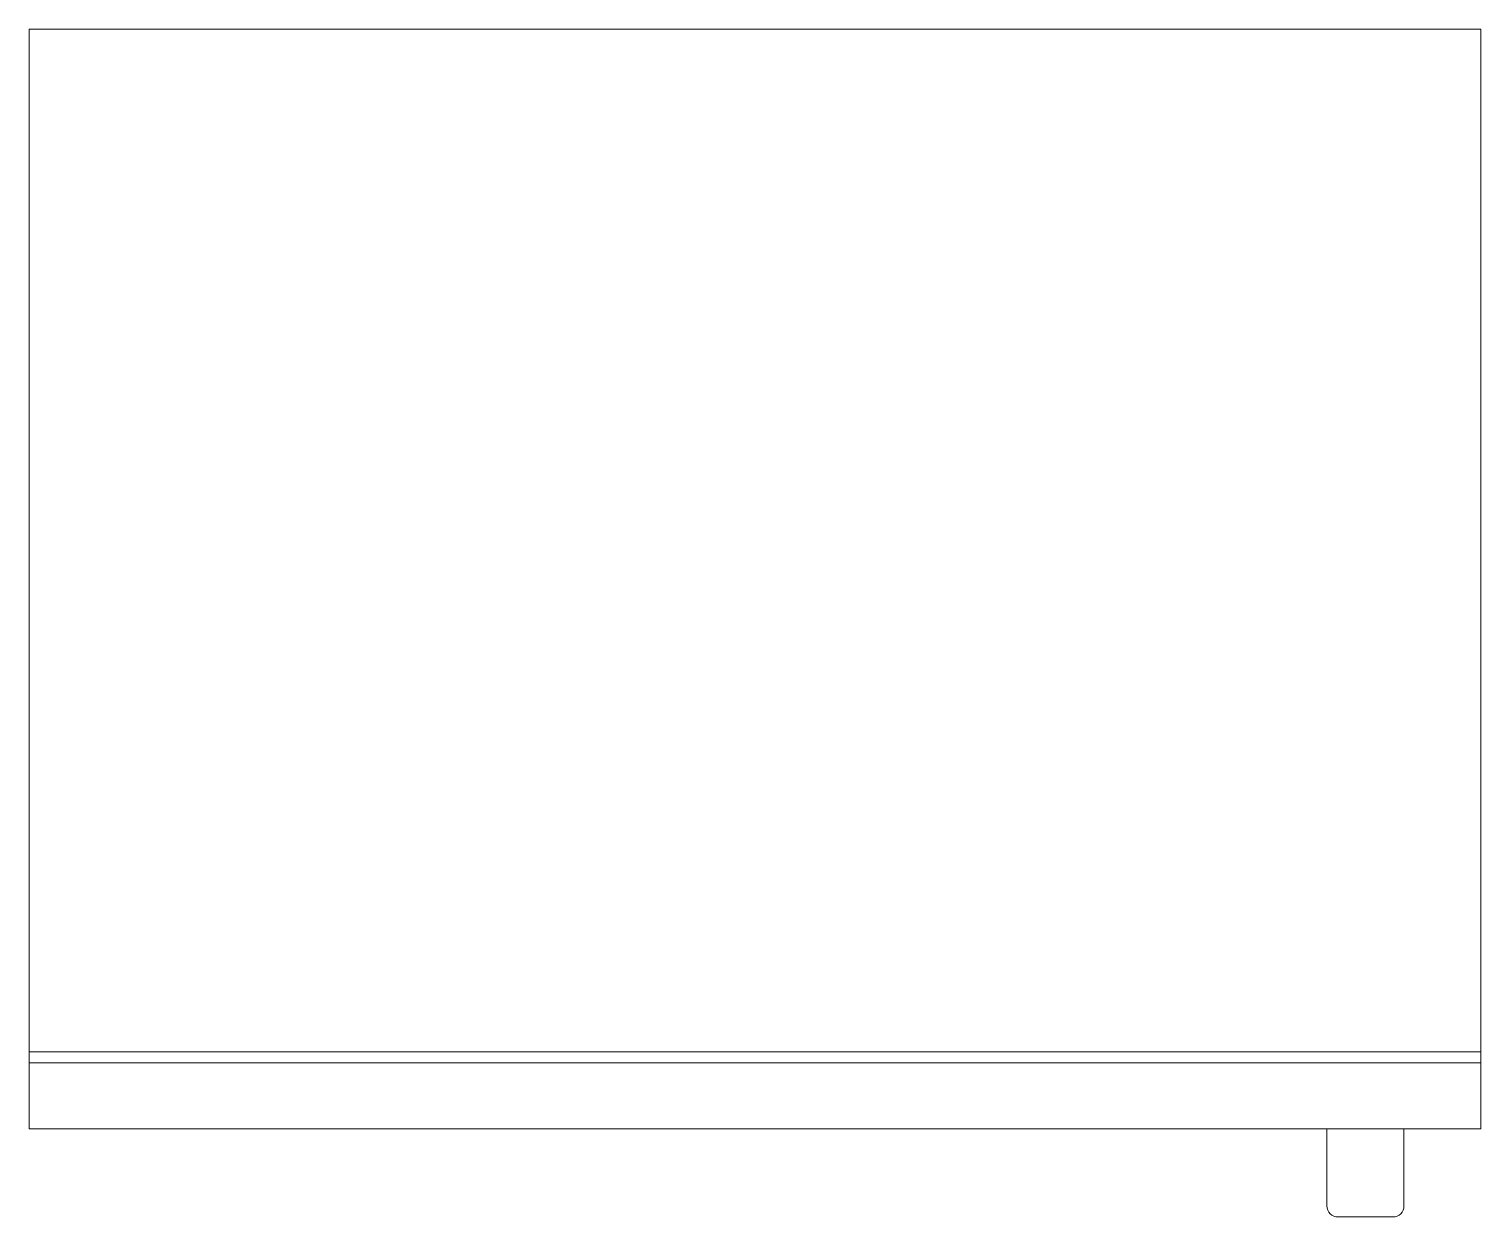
# Model space of a CAD drawing. Header units: inches. Extents: x -16.5 to 16.5, y -27 to 0.
import ezdxf

# ---------------------------------------------------------------- set-up
doc = ezdxf.new("R2010")
doc.units = ezdxf.units.IN
doc.layers.get('0').update_dxf_attribs({"linetype": 'CONTINUOUS', "lineweight": 18})

msp = doc.modelspace()

# ---------------------------------------------------------------- linework, layer by layer
for p, q in [((-16.5, -25), (-16.5, 0)), ((-16.5, 0), (16.5, 0)), ((16.5, 0), (16.5, -25)), ((16.5, -23.25), (-16.5, -23.25)), ((16.5, -23.5), (-16.5, -23.5)), ((16.5, -25), (-16.5, -25)), ((13, -25), (13, -26.75)), ((14.75, -25), (14.75, -26.75)), ((14.5, -27), (13.25, -27))]:
    msp.add_line(p, q)
for centre, start, end in [((13.25, -26.75), 180, 270), ((14.5, -26.75), 270, 0)]:
    msp.add_arc(centre, 0.25, start, end)

doc.saveas('drawing.dxf')
